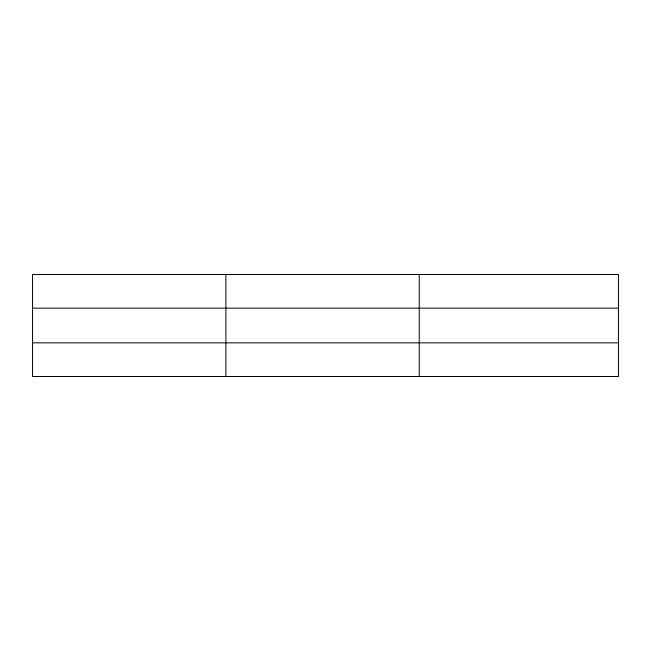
<?xml version="1.0" encoding="UTF-8"?>
<svg xmlns="http://www.w3.org/2000/svg" width="651" height="651" viewBox="0 0 651 651"><rect width="100%" height="100%" fill="white"/><g stroke="black" fill="none" stroke-linecap="round" stroke-linejoin="round"><path stroke-width="0.98" d="M225.897 274.502L225.897 376.498M419.244 274.502L419.244 376.498M618.45 342.841L618.45 376.498L32.55 376.498L32.55 274.502L618.45 274.502L618.45 342.841L32.55 342.841M32.55 308.159L618.45 308.159"/></g></svg>
